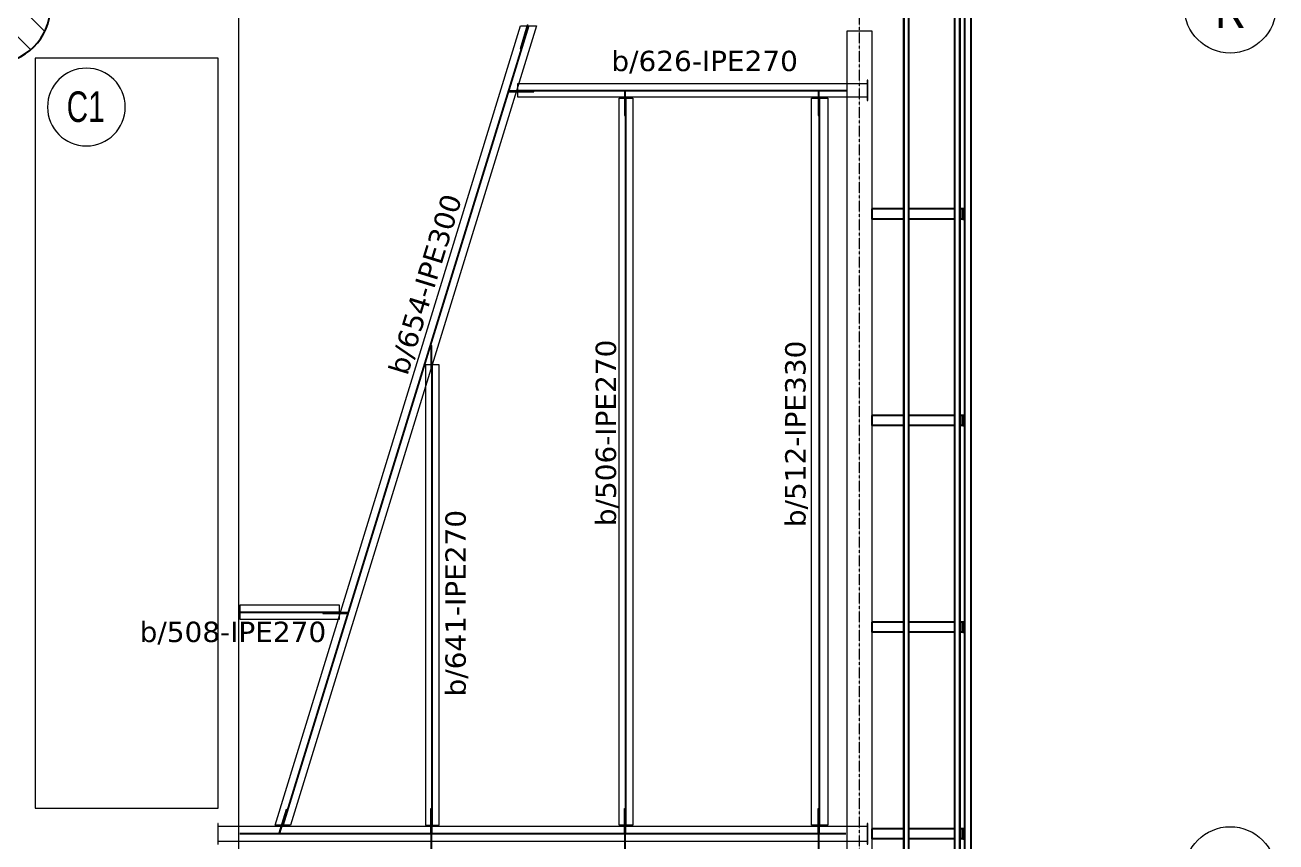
# Model space of a CAD drawing. Header units: millimetres. Extents: x 654 to 77164, y -21218 to 30031.
# Drawn here: x 64874 to 77164, y 17300 to 25325 of the extents above; entities that cross this region are included whole.
import ezdxf

# ---------------------------------------------------------------- set-up
doc = ezdxf.new("R2010")
doc.units = ezdxf.units.MM
doc.linetypes.add('Grid Line', pattern=[3.33375, 1.905, -0.47625, 0.47625, -0.47625])
for name, color, linetype, lineweight in [('0-1', 7, 'Continuous', 5), ('A_ALMA', 255, 'Continuous', 5), ('E_B_PLACA-1', 10, 'Continuous', 25), ('E_B_PLACA-2', 254, 'Continuous', 25), ('E_COLUMNAS', 1, 'Continuous', 18), ('E_COLUMNAS-3', 1, 'Continuous', 35), ('E_COLUMNAS-4', 1, 'Continuous', 25), ('E_EJES', 8, 'Continuous', 9), ('E_EJES-1', 8, 'Grid Line', 9), ('E_TEXTO', 3, 'Continuous', 9), ('E_VIGAS', 5, 'Continuous', 9), ('E_VIGAS-1', 5, 'Continuous', 25), ('E_VIGAS-2', 10, 'Continuous', 25), ('P-PLATINA', 6, 'Continuous', 15), ('VIGAS_HCB', 253, 'Continuous', 15)]:
    doc.layers.add(name, color=color, linetype=linetype, lineweight=lineweight)
doc.styles.add('Arial Narrow', font='', dxfattribs={"width": 0.85, "height": 0.3})
doc.styles.add('Swis721 LtCn BT', font='swisscl.ttf', dxfattribs={"height": 0.42})
doc.styles.add('VERDANA', font='verdana.ttf')
doc.styles.get('Arial Narrow').set_extended_font_data('Arial Narrow')

# ---------------------------------------------------------------- blocks, each defined once
blk = doc.blocks.new('EST_SFM_VIGA-METALICA-SECCION-C - EST_SFM_VIGA-METALICA-UPN100-1529792-_58_00m_N_E_-NIVEL-15 DOC')
at = {"layer": 'E_VIGAS-2'}
for p, q in [((13.831, 0.032), (-13.129, 0.032)), ((-13.047, -0.018), (13.749, -0.018))]:
    blk.add_line(p, q, dxfattribs=at)
blk = doc.blocks.new('EST_SFM_VIGA-METALICA-SECCION-C - EST_SFM_VIGA-METALICA-UPN100-1530878-_58_00m_N_E_-NIVEL-15 DOC')
at = {"layer": 'E_VIGAS-2'}
for p, q in [((14.54, 0.018), (-14.294, 0.018)), ((-14.294, -0.032), (14.54, -0.032))]:
    blk.add_line(p, q, dxfattribs=at)
blk = doc.blocks.new('EST_SFM_VIGA-METALICA-SECCION-C - EST_SFM_VIGA-METALICA-UPN160-1529890-_58_00m_N_E_-NIVEL-15 DOC')
at = {"layer": 'E_VIGAS-1'}
for p, q in [((14.442, 0.018), (-14.49, 0.018)), ((-14.485, -0.047), (14.437, -0.047))]:
    blk.add_line(p, q, dxfattribs=at)
blk = doc.blocks.new('DCTIB_CNI_EST_MOD-1A-FAC_0001_rvt-1-_58_00m_N_E_-NIVEL-15 DOC')
at = {"layer": 'E_B_PLACA-1'}
for p, q in [((-5.177, 167.83), (-5.177, 138.995)), ((-5.727, 140.014), (-5.727, 166.81))]:
    blk.add_line(p, q, dxfattribs=at)
at = {"layer": 'E_B_PLACA-2'}
for p, q in [((-5.177, 138.995), (-5.177, 167.83)), ((-5.727, 166.81), (-5.727, 140.014))]:
    blk.add_line(p, q, dxfattribs=at)
at = {"layer": 'E_VIGAS-1'}
for p, q in [((-6.037, 164.082), (-6.037, 164.182)), ((-5.727, 164.182), (-6.037, 164.182)), ((-5.727, 164.082), (-6.037, 164.082)), ((-5.227, 164.182), (-5.677, 164.182)), ((-5.227, 164.082), (-5.677, 164.082)), ((-5.149, 164.182), (-5.177, 164.182)), ((-5.149, 164.082), (-5.177, 164.082)), ((-5.149, 164.182), (-5.149, 164.082)), ((-5.149, 164.082), (-5.149, 164.182)), ((-5.149, 164.182), (-5.148, 164.182)), ((-5.148, 164.082), (-5.149, 164.082)), ((-5.148, 164.182), (-5.148, 164.145)), ((-5.129, 164.182), (-5.148, 164.182)), ((-5.148, 164.135), (-5.143, 164.135)), ((-5.143, 164.135), (-5.148, 164.135)), ((-5.148, 164.135), (-5.143, 164.135)), ((-5.143, 164.13), (-5.148, 164.13)), ((-5.143, 164.13), (-5.148, 164.13)), ((-5.148, 164.13), (-5.143, 164.13)), ((-5.148, 164.12), (-5.148, 164.082)), ((-5.148, 164.082), (-5.129, 164.082)), ((-5.143, 164.135), (-5.129, 164.135)), ((-5.129, 164.13), (-5.143, 164.13)), ((-6.037, 162.052), (-6.037, 162.152)), ((-5.727, 162.152), (-6.037, 162.152)), ((-5.227, 162.152), (-5.677, 162.152)), ((-5.149, 162.152), (-5.177, 162.152)), ((-5.149, 162.152), (-5.149, 162.052)), ((-5.149, 162.052), (-5.149, 162.152)), ((-5.149, 162.152), (-5.148, 162.152)), ((-5.148, 162.152), (-5.148, 162.115)), ((-5.129, 162.152), (-5.148, 162.152)), ((-5.148, 162.105), (-5.143, 162.105)), ((-5.143, 162.105), (-5.148, 162.105)), ((-5.148, 162.105), (-5.143, 162.105)), ((-5.143, 162.105), (-5.129, 162.105)), ((-5.727, 162.052), (-6.037, 162.052)), ((-5.227, 162.052), (-5.677, 162.052)), ((-5.149, 162.052), (-5.177, 162.052)), ((-5.148, 162.052), (-5.149, 162.052)), ((-5.143, 162.1), (-5.148, 162.1)), ((-5.143, 162.1), (-5.148, 162.1)), ((-5.148, 162.1), (-5.143, 162.1)), ((-5.148, 162.09), (-5.148, 162.052)), ((-5.148, 162.052), (-5.129, 162.052)), ((-5.129, 162.1), (-5.143, 162.1)), ((-6.037, 160.023), (-6.037, 160.123)), ((-5.727, 160.123), (-6.037, 160.123)), ((-5.727, 160.023), (-6.037, 160.023)), ((-5.227, 160.123), (-5.677, 160.123)), ((-5.227, 160.023), (-5.677, 160.023)), ((-5.149, 160.123), (-5.177, 160.123)), ((-5.149, 160.023), (-5.177, 160.023)), ((-5.149, 160.123), (-5.149, 160.023)), ((-5.149, 160.023), (-5.149, 160.123)), ((-5.149, 160.123), (-5.148, 160.123)), ((-5.148, 160.023), (-5.149, 160.023)), ((-5.148, 160.123), (-5.148, 160.085)), ((-5.129, 160.123), (-5.148, 160.123)), ((-5.148, 160.075), (-5.143, 160.075)), ((-5.143, 160.075), (-5.148, 160.075)), ((-5.148, 160.075), (-5.143, 160.075)), ((-5.143, 160.07), (-5.148, 160.07)), ((-5.143, 160.07), (-5.148, 160.07)), ((-5.148, 160.07), (-5.143, 160.07)), ((-5.148, 160.06), (-5.148, 160.023)), ((-5.148, 160.023), (-5.129, 160.023)), ((-5.143, 160.075), (-5.129, 160.075)), ((-5.129, 160.07), (-5.143, 160.07)), ((-6.038, 157.993), (-6.038, 158.093)), ((-5.727, 158.093), (-6.038, 158.093)), ((-5.227, 158.093), (-5.677, 158.093)), ((-5.149, 158.093), (-5.177, 158.093)), ((-5.149, 158.093), (-5.149, 157.993)), ((-5.149, 157.993), (-5.149, 158.093)), ((-5.149, 158.093), (-5.148, 158.093)), ((-5.148, 158.093), (-5.148, 158.055)), ((-5.129, 158.093), (-5.148, 158.093)), ((-5.727, 157.993), (-6.038, 157.993)), ((-5.227, 157.993), (-5.677, 157.993)), ((-5.149, 157.993), (-5.177, 157.993)), ((-5.148, 157.993), (-5.149, 157.993)), ((-5.148, 158.045), (-5.143, 158.045)), ((-5.143, 158.045), (-5.148, 158.045)), ((-5.148, 158.045), (-5.143, 158.045)), ((-5.143, 158.04), (-5.148, 158.04)), ((-5.143, 158.04), (-5.148, 158.04)), ((-5.148, 158.04), (-5.143, 158.04)), ((-5.148, 158.03), (-5.148, 157.993)), ((-5.148, 157.993), (-5.129, 157.993)), ((-5.143, 158.045), (-5.129, 158.045)), ((-5.129, 158.04), (-5.143, 158.04))]:
    blk.add_line(p, q, dxfattribs=at)
for points, knots in [([(-5.148, 164.145), (-5.148, 164.144), (-5.148, 164.143), (-5.147, 164.14), (-5.147, 164.139), (-5.146, 164.137), (-5.145, 164.136), (-5.143, 164.135), (-5.143, 164.135)], [0, 0, 0, 0, 0.142857, 0.285714, 0.428571, 0.571429, 0.785714, 1, 1, 1, 1]), ([(-5.143, 164.13), (-5.143, 164.13), (-5.144, 164.13), (-5.145, 164.129), (-5.146, 164.128), (-5.147, 164.126), (-5.147, 164.125), (-5.147, 164.124), (-5.148, 164.122), (-5.148, 164.121), (-5.148, 164.12)], [0, 0, 0, 0, 0.142857, 0.285714, 0.428571, 0.571429, 0.678571, 0.732143, 0.785714, 1, 1, 1, 1]), ([(-5.148, 162.115), (-5.148, 162.114), (-5.148, 162.113), (-5.147, 162.111), (-5.147, 162.109), (-5.146, 162.107), (-5.145, 162.106), (-5.143, 162.105), (-5.143, 162.105)], [0, 0, 0, 0, 0.142857, 0.285714, 0.428571, 0.571429, 0.785714, 1, 1, 1, 1]), ([(-5.143, 162.1), (-5.143, 162.1), (-5.144, 162.1), (-5.145, 162.099), (-5.146, 162.098), (-5.147, 162.096), (-5.147, 162.095), (-5.147, 162.094), (-5.148, 162.093), (-5.148, 162.091), (-5.148, 162.09)], [0, 0, 0, 0, 0.142857, 0.285714, 0.428571, 0.571429, 0.678571, 0.732143, 0.785714, 1, 1, 1, 1]), ([(-5.148, 160.085), (-5.148, 160.084), (-5.148, 160.083), (-5.147, 160.081), (-5.147, 160.079), (-5.146, 160.077), (-5.145, 160.076), (-5.143, 160.075), (-5.143, 160.075)], [0, 0, 0, 0, 0.142857, 0.285714, 0.428571, 0.571429, 0.785714, 1, 1, 1, 1]), ([(-5.143, 160.07), (-5.143, 160.07), (-5.144, 160.07), (-5.145, 160.069), (-5.146, 160.068), (-5.147, 160.067), (-5.147, 160.065), (-5.147, 160.064), (-5.148, 160.063), (-5.148, 160.061), (-5.148, 160.06)], [0, 0, 0, 0, 0.142857, 0.285714, 0.428571, 0.571429, 0.678571, 0.732143, 0.785714, 1, 1, 1, 1]), ([(-5.148, 158.055), (-5.148, 158.054), (-5.148, 158.053), (-5.147, 158.051), (-5.147, 158.049), (-5.146, 158.047), (-5.145, 158.046), (-5.143, 158.045), (-5.143, 158.045)], [0, 0, 0, 0, 0.142857, 0.285714, 0.428571, 0.571429, 0.785714, 1, 1, 1, 1]), ([(-5.143, 158.04), (-5.143, 158.04), (-5.144, 158.04), (-5.145, 158.039), (-5.146, 158.038), (-5.147, 158.037), (-5.147, 158.035), (-5.147, 158.034), (-5.148, 158.033), (-5.148, 158.031), (-5.148, 158.03)], [0, 0, 0, 0, 0.142857, 0.285714, 0.428571, 0.571429, 0.678571, 0.732143, 0.785714, 1, 1, 1, 1])]:
    blk.add_open_spline(points, degree=3, knots=knots, dxfattribs=at)
for name, p, rotation in [('EST_SFM_VIGA-METALICA-SECCION-C - EST_SFM_VIGA-METALICA-UPN100-1530878-_58_00m_N_E_-NIVEL-15 DOC', (-5.195, 153.535), 270), ('EST_SFM_VIGA-METALICA-SECCION-C - EST_SFM_VIGA-METALICA-UPN160-1529890-_58_00m_N_E_-NIVEL-15 DOC', (-5.082, 153.388), 269.9999999999999), ('EST_SFM_VIGA-METALICA-SECCION-C - EST_SFM_VIGA-METALICA-UPN100-1529792-_58_00m_N_E_-NIVEL-15 DOC', (-5.709, 153.763), 270.0000000000001)]:
    blk.add_blockref(name, p, dxfattribs=dict(at, rotation=rotation))
blk = doc.blocks.new('EST_SCM_COLUMNA-SECCION-CIRCULAR - EST_SCM_COLUMNA-CONCRETO-CIRCULAR_Ø_110cm-V23-_58_00m_N_E_-NIVEL-15 DOC')
at = {"layer": 'E_COLUMNAS'}
h = blk.add_hatch(dxfattribs=at)
h.set_pattern_fill('FP_22', color=256, style=0, pattern_type=2)
h.set_pattern_definition([(135, (14.662, -166.162), (-0.15909903, -0.15909903), [])])
h.paths.add_polyline_path([(0.041, -0.548), (0.122, -0.536), (0.201, -0.512), (0.275, -0.476), (0.343, -0.43), (0.403, -0.374), (0.454, -0.31), (0.496, -0.239), (0.526, -0.162), (0.544, -0.082), (0.55, 0), (0.544, 0.082), (0.526, 0.162), (0.496, 0.239), (0.454, 0.31), (0.402, 0.375), (0.343, 0.43), (0.275, 0.476), (0.201, 0.512), (0.122, 0.536), (0.041, 0.548), (-0.041, 0.548), (-0.122, 0.536), (-0.201, 0.512), (-0.275, 0.476), (-0.343, 0.43), (-0.403, 0.374), (-0.454, 0.31), (-0.496, 0.239), (-0.526, 0.162), (-0.544, 0.082), (-0.55, 0), (-0.544, -0.082), (-0.526, -0.162), (-0.496, -0.239), (-0.454, -0.31), (-0.403, -0.374), (-0.343, -0.43), (-0.275, -0.476), (-0.201, -0.512), (-0.122, -0.536), (-0.041, -0.548)])
at = {"layer": 'E_COLUMNAS-4'}
for start, end in [(0, 180), (180, 0)]:
    blk.add_arc((0, 0), 0.55, start, end, dxfattribs=at)
blk = doc.blocks.new('Grid - CNI_NOMBRE EJES-372759-_58_00m_N_E_-NIVEL-15 DOC')
at = {"layer": 'E_EJES'}
blk.add_circle((0, 0), 0.003, dxfattribs=at)
blk = doc.blocks.new('CNI_TAG COLUMNAS CONCRETO MARCA - CNI_COLUMNA CONCRETO-582370-_58_00m_N_E_-NIVEL-15 DOC')
at = {"layer": 'E_TEXTO'}
for start, end in [(360, 180), (180, 360)]:
    blk.add_arc((0.000261, -0.000148), 0.002545, start, end, dxfattribs=at)

msp = doc.modelspace()

# ---------------------------------------------------------------- linework, layer by layer
at = {"layer": 'A_ALMA'}
for p, q in [((69816.4, 25315.5), (67403.8, 17464.8)), ((69823.8, 25315.5), (67411.2, 17464.8)), ((69717.1, 24686), (72948.1, 24686)), ((69717.1, 24679.4), (72948.1, 24679.4)), ((70774.1, 17465.2), (70774.1, 24604.8)), ((70780.7, 17465.2), (70780.7, 24604.8)), ((72676.2, 17465.3), (72676.2, 24604.9)), ((72683.7, 17465.3), (72683.7, 24604.9)), ((68871.6, 17465.2), (68871.6, 21931.9)), ((68878.2, 17465.2), (68878.2, 21980.2)), ((66983.3, 19560.9), (67965.2, 19560.9)), ((66983.3, 19554.3), (67965.2, 19554.3)), ((72938.1, 17383.8), (66983.3, 17383.8)), ((72938.1, 17376.7), (66983.3, 17376.7))]:
    msp.add_line(p, q, dxfattribs=at)
at = {"layer": 'E_EJES-1'}
msp.add_line((73072.1, -4117.1), (73072.1, 29130.8), dxfattribs=at)
at = {"layer": 'E_VIGAS', "color": 30, "true_color": 0xf26722}
for points in [[(11173.1, 26595.9), (11173.1, -1095.9), (66973.3, -1095.8), (66973.3, 26595.9)], [(72948.1, 235), (73198.1, 235), (73198.1, 25265), (72948.1, 25265)], [(64973.3, 25000), (64973.3, 17632.6), (66773.3, 17632.6), (66773.3, 25000)]]:
    msp.add_lwpolyline(points, close=True, dxfattribs=at)
at = {"layer": 'P-PLATINA'}
for points in [[(69818.4, 25322), (69808.8, 25325), (69737.2, 25091.8), (69746.7, 25088.8)], [(69629.8, 24679.4), (69629.8, 24669.4), (69873.8, 24669.4), (69873.8, 24679.4)], [(70764.1, 24435.4), (70774.1, 24435.4), (70774.1, 24679.4), (70764.1, 24679.4)], [(72666.2, 24435.4), (72676.2, 24435.4), (72676.2, 24679.4), (72666.2, 24679.4)], [(68861.6, 21931.9), (68871.6, 21931.9), (68871.6, 22175.9), (68861.6, 22175.9)], [(67799.9, 19554.3), (67799.9, 19544.3), (68043.9, 19544.3), (68043.9, 19554.3)], [(67450.6, 17617), (67441, 17619.9), (67369.3, 17386.7), (67378.9, 17383.7)], [(68861.6, 17627.8), (68871.6, 17627.8), (68871.6, 17383.8), (68861.6, 17383.8)], [(70764.1, 17627.8), (70774.1, 17627.8), (70774.1, 17383.8), (70764.1, 17383.8)], [(72666.2, 17627.9), (72676.2, 17627.9), (72676.2, 17383.9), (72666.2, 17383.9)], [(68861.6, 17132.7), (68871.6, 17132.7), (68871.6, 17376.7), (68861.6, 17376.7)], [(70764.1, 17132.7), (70774.1, 17132.7), (70774.1, 17376.7), (70764.1, 17376.7)], [(72666.2, 17132.8), (72676.2, 17132.8), (72676.2, 17376.8), (72666.2, 17376.8)]]:
    msp.add_lwpolyline(points, close=True, dxfattribs=at)
at = {"layer": 'VIGAS_HCB'}
msp.add_lwpolyline([(69743.6, 25315.5), (69900.5, 25315.5), (67481, 17464.8), (67331, 17464.8), (69743.6, 25315.5)], dxfattribs=at)
for points in [[(73148.1, 24615.2), (69717.1, 24615.2), (69717.1, 24750.2), (73148.1, 24750.2)], [(70709.9, 24605.3), (70844.9, 24605.3), (70844.9, 17465.2), (70709.9, 17465.2)], [(72759.9, 17465.2), (72599.9, 17465.2), (72599.9, 24604.9), (72759.9, 24604.9)], [(68807.4, 17465.2), (68942.4, 17465.2), (68942.4, 21985.7), (68807.4, 21985.7)], [(66983.3, 19490.1), (67965.2, 19490.1), (67965.2, 19625.1), (66983.3, 19625.1)], [(66773.3, 17455.2), (73148.1, 17455.2), (73148.1, 17305.2), (66773.3, 17305.2)], [(67485.2, 17475.2), (67485.2, 17475.2)]]:
    msp.add_lwpolyline(points, close=True, dxfattribs=at)
at = {"layer": 'VIGAS_HCB', "color": 8}
for points in [[(73148.1, 24782.7), (73148.1, 24582.7), (73154.1, 24582.7), (73154.1, 24782.7)], [(66767.3, 17480.2), (66767.3, 17280.2), (66773.3, 17280.2), (66773.3, 17480.2)], [(73148.1, 17480.2), (73148.1, 17280.2), (73154.1, 17280.2), (73154.1, 17480.2)]]:
    msp.add_lwpolyline(points, close=True, dxfattribs=at)

# ---------------------------------------------------------------- block references
at = {"layer": '0-1', "xscale": 1000, "yscale": 1000, "zscale": 1000}
msp.add_blockref('DCTIB_CNI_EST_MOD-1A-FAC_0001_rvt-1-_58_00m_N_E_-NIVEL-15 DOC', (79234.2, -140662.4), dxfattribs=at)
at = {"layer": 'E_COLUMNAS-3', "xscale": 1000, "yscale": 1000, "zscale": 1000}
msp.add_blockref('EST_SCM_COLUMNA-SECCION-CIRCULAR - EST_SCM_COLUMNA-CONCRETO-CIRCULAR_Ø_110cm-V23-_58_00m_N_E_-NIVEL-15 DOC', (64572.1, 25500), dxfattribs=at)
at = {"layer": 'E_EJES', "xscale": 149999.9999999999, "yscale": 149999.9999999999, "zscale": 149999.9999999999, "rotation": 269.9999999999994}
for p in [(76714.1, 25500), (76714.1, 17000)]:
    msp.add_blockref('Grid - CNI_NOMBRE EJES-372759-_58_00m_N_E_-NIVEL-15 DOC', p, dxfattribs=at)
at = {"layer": 'E_TEXTO', "xscale": 149999.9999999999, "yscale": 149999.9999999999, "zscale": 149999.9999999999}
msp.add_blockref('CNI_TAG COLUMNAS CONCRETO MARCA - CNI_COLUMNA CONCRETO-582370-_58_00m_N_E_-NIVEL-15 DOC', (65437.7, 24541.6), dxfattribs=at)

# ---------------------------------------------------------------- texts
at = {"layer": 'E_EJES', "insert": (76566.3, 25716.7), "char_height": 420, "width": 336.709, "attachment_point": 1, "style": 'Swis721 LtCn BT'}
msp.add_mtext('K', dxfattribs=at)
at = {"layer": 'E_TEXTO', "char_height": 200, "width": 1206.139, "attachment_point": 1, "style": 'VERDANA'}
for s, insert, rotation in [('b/626-IPE270', (70634.7, 25072.3), 0.0001), ('b/654-IPE300', (68439.2, 21932.4), 72.91725), ('b/506-IPE270', (70480.2, 20402.1), 90), ('b/512-IPE330', (72342.1, 20392.2), 90), ('b/641-IPE270', (69004, 18729.4), 90)]:
    msp.add_mtext(s, dxfattribs=dict(at, insert=insert, rotation=rotation))
at = {"layer": 'E_TEXTO', "attachment_point": 1}
for s, insert, char_height, width, style in [('C1', (65283.5, 24672.9), 300, 459.968, 'Arial Narrow'), ('b/508-IPE270', (66000.4, 19464.4), 200, 1206.139, 'VERDANA')]:
    msp.add_mtext(s, dxfattribs=dict(at, insert=insert, char_height=char_height, width=width, style=style))

doc.saveas('drawing.dxf')
